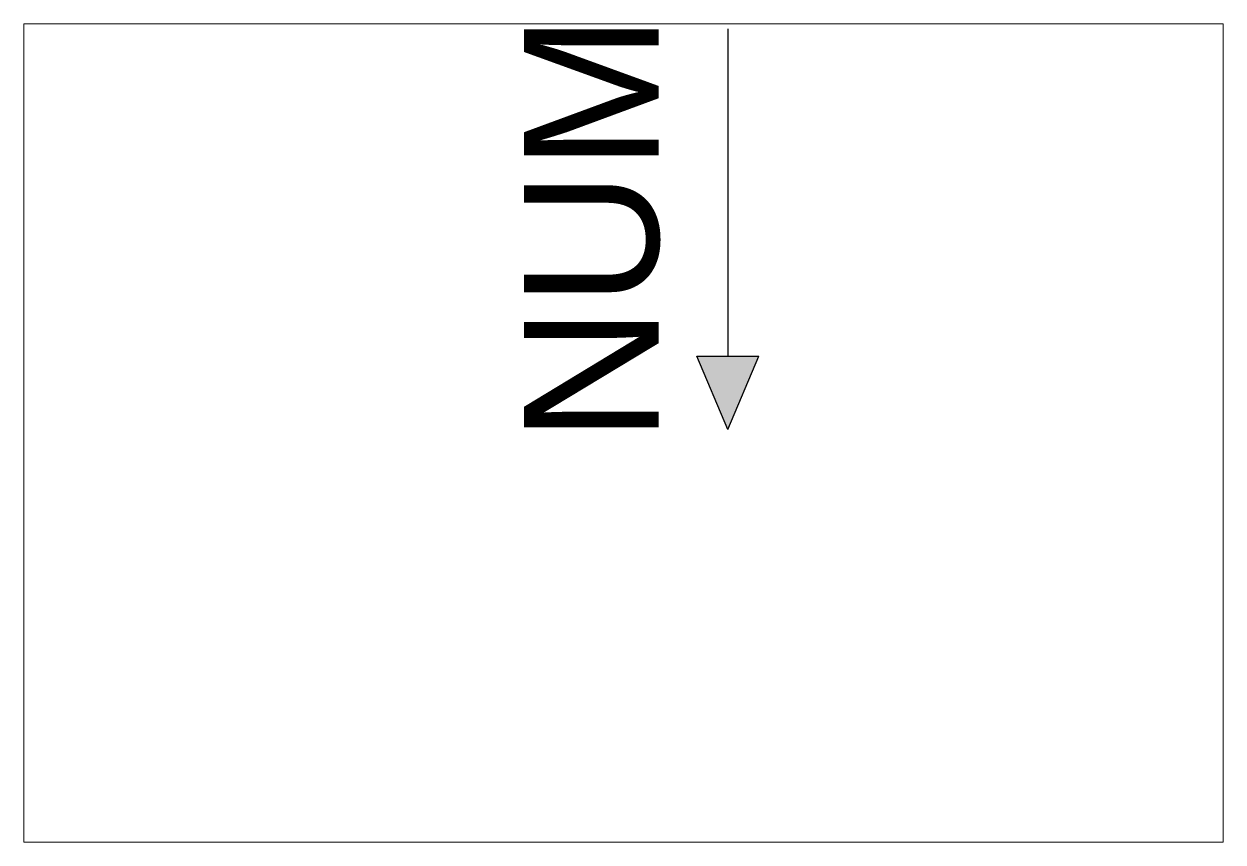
# Paper-space layout 'Presentación1' of a CAD drawing. Header units: metres. Extents: x 29 to 259, y 20 to 177.
# The model-space entities are those that its viewports show. They can reach past a viewport. Long polylines and large blocks are cut down to what shows.
import ezdxf
from ezdxf.enums import TextEntityAlignment as Align

# ---------------------------------------------------------------- set-up
doc = ezdxf.new("R2010")
doc.units = ezdxf.units.M
doc.styles.add('arial', font='ARIAL.TTF')

msp = doc.modelspace()

# ---------------------------------------------------------------- hatches: boundary and pattern name
h = msp.add_hatch(color=256)
h.paths.add_polyline_path([(0, -3.644), (-0.344, -3.644), (0, -4.46)])
h.paths.add_polyline_path([(0.344, -3.644), (0, -3.644), (0, -4.46)])

# ---------------------------------------------------------------- linework, layer by layer
for p, q in [((0, 0), (0, -3.644)), ((0, -4.46), (-0.344, -3.644)), ((-0.344, -3.644), (0.344, -3.644)), ((0, -4.46), (0.344, -3.644))]:
    msp.add_line(p, q)

# ---------------------------------------------------------------- texts
at = {"style": 'arial'}
msp.add_attdef('NUM', text='', height=1.5, rotation=90, dxfattribs=at).set_placement((-1.521, -2.222), align=Align.MIDDLE_CENTER)

psp = doc.layouts.new('Presentación1')

# ---------------------------------------------------------------- viewports
at = {"layer": '0'}
psp.add_viewport(center=(143.96, 98.18), size=(230.34, 157.0905), view_center_point=(-1.162, -4.5), view_height=9.10445, dxfattribs=at)

doc.saveas('drawing.dxf')
